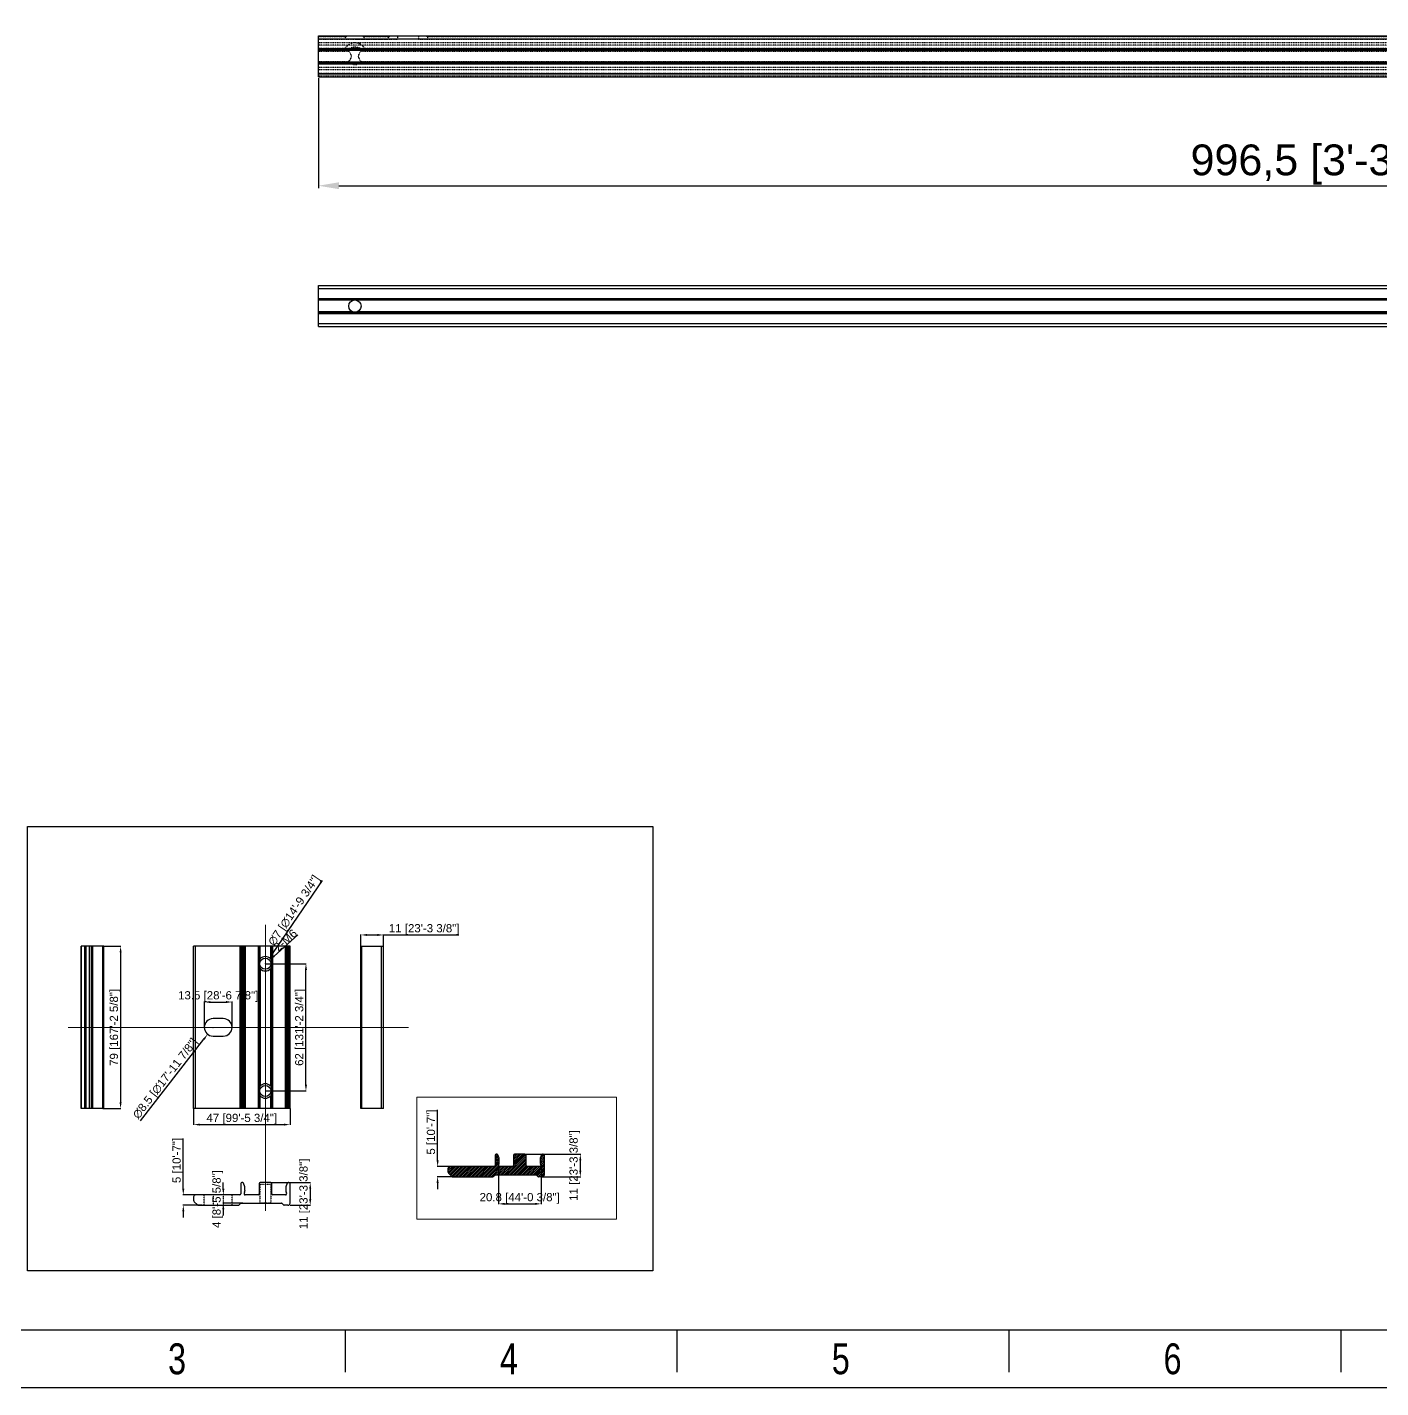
# Model space of a CAD drawing. Header units: millimetres. Extents: x 620 to 19791, y 2539 to 6969.
# Drawn here: x 11741 to 12401, y 2539 to 3202 of the extents above; entities that cross this region are included whole.
import ezdxf

# ---------------------------------------------------------------- set-up
doc = ezdxf.new("R2010")
doc.units = ezdxf.units.MM
doc.linetypes.add('HIDDEN', pattern=[0.2, 0.1, -0.1])
doc.layers.add('02___PRT_ALL_AXES', color=7, linetype='Continuous')
doc.layers.add('DEFAULT_2', color=8, linetype='HIDDEN')
doc.styles.add('CKSTANDARD', font='arial.ttf')
doc.styles.add('Roamns', font='romans.shx')
doc.styles.get("Standard").update_dxf_attribs({"font": 'arial.ttf'})
doc.dimstyles.new('ISO-25', dxfattribs={"dimtxt": 15, "dimasz": 10, "dimexe": 1.25, "dimexo": 0.625, "dimtad": 1, "dimtxsty": 'Standard', "dimcen": 2.5, "dimadec": 0, "dimazin": 0, "dimtfac": 1, "dimtmove": 0, "dimatfit": 3, "dimfxl": 1, "dimarcsym": 0})
doc.dimstyles.get("Standard").update_dxf_attribs({"dimtxt": 4, "dimasz": 3, "dimexe": 0.18, "dimexo": 0.0625, "dimgap": 0.09, "dimtad": 1, "dimdec": 4, "dimdsep": 46, "dimtxsty": 'Standard', "dimcen": 0.09, "dimadec": 0, "dimazin": 0, "dimtfac": 1, "dimtdec": 4, "dimtofl": 0, "dimtmove": 0, "dimatfit": 3, "dimfxl": 1, "dimtolj": 1, "dimtzin": 0, "dimarcsym": 0})

# ---------------------------------------------------------------- blocks, each defined once
blk = doc.blocks.new('standard template')
for p, q in [((456, 5254), (37409, 5254)), ((9418, 4851), (9418, 5254)), ((12589, 4851), (12589, 5254)), ((15761, 4851), (15761, 5254)), ((18933, 4851), (18933, 5254))]:
    blk.add_line(p, q)
blk.add_lwpolyline([(37963, 4700), (-97, 4700), (-97, 30879), (37963, 30879)], close=True)
at = {"style": 'CKSTANDARD', "width": 0.75}
for s, p in [('3', (7722, 4830)), ('4', (10894, 4830)), ('5', (14066, 4830)), ('6', (17237, 4830))]:
    blk.add_text(s, height=295, dxfattribs=at).set_placement(p)
at = {"style": 'Roamns'}
for tag, p in [('PAGE_NAME', (27466, 7594)), ('PROJECT_NAME', (27466, 6884)), ('DRAWN_NAME', (27466, 6174)), ('VERSION', (34241, 6174)), ('SELECT_DATA', (27466, 5464)), ('PAGE_NUMBER', (34241, 5464))]:
    blk.add_attdef(tag, p, '', height=285, dxfattribs=at)
blk = doc.blocks.new('*D52')
at = {"color": 0, "lineweight": -2, "transparency": 16777216}
for p, q in [((11883.14, 3177.29), (11883.14, 3123.61)), ((12879.64, 3177.29), (12879.64, 3123.61)), ((11893.14, 3124.86), (12869.64, 3124.86))]:
    blk.add_line(p, q, dxfattribs=at)
at = {"color": 0, "transparency": 16777216}
for points in [[(11893.14, 3126.52), (11893.14, 3123.19), (11883.14, 3124.86)], [(12869.64, 3126.52), (12869.64, 3123.19), (12879.64, 3124.86)]]:
    blk.add_solid(points, dxfattribs=at)
at = {"layer": 'Defpoints', "color": 0, "transparency": 16777216}
for p in [(11883.14, 3177.92), (12879.64, 3177.92), (12879.64, 3124.86)]:
    blk.add_point(p, dxfattribs=at)
at = {"color": 0, "transparency": 16777216, "insert": (12381.39, 3135.19), "char_height": 15, "attachment_point": 5}
blk.add_mtext('996,5 [3\'-3 1/4"]', dxfattribs=at)
blk = doc.blocks.new('ryutj')
at = {"color": 30, "linetype": 'Continuous', "true_color": 0xf26722}
for p, q in [((6005.13, 3056.57), (6005.13, 3076.57)), ((6005.13, 3076.57), (7001.63, 3076.57)), ((6005.13, 3075.07), (7001.63, 3075.07)), ((6005.13, 3070.17), (7001.63, 3070.17)), ((6005.13, 3069.67), (7001.63, 3069.67)), ((6005.13, 3063.47), (7001.63, 3063.47)), ((6005.13, 3062.97), (7001.63, 3062.97)), ((6005.13, 3058.07), (7001.63, 3058.07)), ((6005.13, 3056.57), (7001.63, 3056.57))]:
    blk.add_line(p, q, dxfattribs=at)
at = {"layer": '02___PRT_ALL_AXES', "color": 30, "linetype": 'Continuous', "true_color": 0xf26722}
for p, q in [((6021.96, 3069.41), (6005.13, 3069.41)), ((6021.96, 3063.74), (6005.13, 3063.74)), ((6972.46, 3069.41), (6023.9, 3069.41)), ((6972.46, 3063.74), (6023.9, 3063.74))]:
    blk.add_line(p, q, dxfattribs=at)
blk.add_circle((6022.93, 3066.57), 3, dxfattribs=at)
blk = doc.blocks.new('rsgd')
at = {"color": 30, "linetype": 'Continuous', "true_color": 0xf26722}
for p, q in [((6005.13, 3178.27), (6005.13, 3198.27)), ((6005.13, 3198.27), (7001.63, 3198.27)), ((6005.13, 3196.77), (7001.63, 3196.77)), ((6005.13, 3191.87), (7001.63, 3191.87)), ((6005.13, 3191.37), (7001.63, 3191.37)), ((7001.63, 3191.11), (6005.13, 3191.11)), ((7001.63, 3185.43), (6005.13, 3185.43)), ((6005.13, 3185.17), (7001.63, 3185.17)), ((6005.13, 3184.67), (7001.63, 3184.67)), ((6005.13, 3179.77), (7001.63, 3179.77)), ((6005.13, 3178.27), (7001.63, 3178.27))]:
    blk.add_line(p, q, dxfattribs=at)
at = {"layer": '02___PRT_ALL_AXES', "color": 30, "linetype": 'HIDDEN', "true_color": 0xf26722}
for p, q in [((6005.13, 3198.27), (6039.77, 3198.27)), ((6018.77, 3197.77), (6005.13, 3197.77)), ((6039.38, 3196.47), (6005.13, 3196.47)), ((6018.38, 3196.47), (6018.38, 3197.77)), ((6018.77, 3197.77), (6018.77, 3198.27)), ((6027.09, 3197.77), (6027.09, 3198.27)), ((6039.77, 3197.77), (6027.09, 3197.77)), ((6027.47, 3196.47), (6027.47, 3197.77)), ((6039.38, 3196.47), (6039.38, 3197.77)), ((6039.77, 3197.77), (6039.77, 3198.27)), ((6973.43, 3194.83), (6005.13, 3194.83)), ((6005.13, 3192.17), (6978.14, 3192.17)), ((6019.93, 3190.77), (6019.93, 3192.17)), ((6025.93, 3190.77), (6025.93, 3192.17)), ((6021.96, 3184.37), (6005.13, 3184.37)), ((6019.93, 3184.37), (6019.93, 3185.77)), ((6972.46, 3184.37), (6023.9, 3184.37)), ((6025.93, 3184.37), (6025.93, 3185.77))]:
    blk.add_line(p, q, dxfattribs=at)
for centre, major_axis, start_param, end_param in [((6022.93, 3189.33), (0, 5.5), -1.028337, 1.028337), ((6022.93, 3187.21), (5.5, 0), 1.124237, 2.017356), ((6022.93, 3187.21), (0, 3), -3.470343, -2.812843)]:
    blk.add_ellipse(centre, major_axis=major_axis, ratio=1, start_param=start_param, end_param=end_param, dxfattribs=at)
for points, knots in [([(6021.27, 3188.27), (6021.27, 3188.36), (6021.26, 3188.53), (6021.2, 3188.78), (6021.11, 3189.02), (6021.01, 3189.25), (6020.89, 3189.46), (6020.77, 3189.66), (6020.64, 3189.84), (6020.52, 3190.01), (6020.4, 3190.17), (6020.29, 3190.32), (6020.21, 3190.43), (6020.14, 3190.51), (6020.1, 3190.56), (6020.06, 3190.61), (6020.03, 3190.65), (6020, 3190.68), (6019.98, 3190.71), (6019.96, 3190.73), (6019.95, 3190.74), (6019.95, 3190.75), (6019.94, 3190.75), (6019.93, 3190.76), (6019.93, 3190.76), (6019.93, 3190.77), (6019.93, 3190.77), (6019.93, 3190.77), (6019.93, 3190.77), (6019.93, 3190.77)], [0, 0, 0, 0, 0.090536, 0.18017, 0.268227, 0.354222, 0.437764, 0.51844, 0.595755, 0.669109, 0.737777, 0.800886, 0.857413, 0.882852, 0.906202, 0.927305, 0.946004, 0.962142, 0.975575, 0.981236, 0.986173, 0.990373, 0.993825, 0.996522, 0.998454, 0.99913, 0.999613, 0.999903, 1, 1, 1, 1]), ([(6025.93, 3190.77), (6025.93, 3190.77), (6025.93, 3190.77), (6025.93, 3190.77), (6025.93, 3190.77), (6025.92, 3190.76), (6025.92, 3190.76), (6025.92, 3190.75), (6025.91, 3190.75), (6025.9, 3190.74), (6025.89, 3190.73), (6025.88, 3190.71), (6025.86, 3190.68), (6025.83, 3190.65), (6025.79, 3190.61), (6025.75, 3190.56), (6025.71, 3190.51), (6025.65, 3190.43), (6025.56, 3190.32), (6025.45, 3190.17), (6025.33, 3190.01), (6025.21, 3189.84), (6025.09, 3189.66), (6024.97, 3189.46), (6024.85, 3189.25), (6024.75, 3189.02), (6024.66, 3188.78), (6024.6, 3188.53), (6024.59, 3188.36), (6024.59, 3188.27)], [0, 0, 0, 0, 0.000097, 0.000387, 0.00087, 0.001546, 0.003478, 0.006174, 0.009627, 0.013827, 0.018764, 0.024425, 0.037858, 0.053996, 0.072694, 0.093797, 0.117147, 0.142586, 0.199113, 0.262222, 0.330891, 0.404245, 0.481561, 0.562237, 0.645778, 0.731773, 0.81983, 0.909464, 1, 1, 1, 1]), ([(6019.93, 3185.77), (6019.93, 3185.77), (6019.93, 3185.77), (6019.93, 3185.77), (6019.93, 3185.77), (6019.93, 3185.77), (6019.93, 3185.78), (6019.94, 3185.78), (6019.95, 3185.79), (6019.95, 3185.8), (6019.96, 3185.81), (6019.98, 3185.83), (6020, 3185.86), (6020.03, 3185.89), (6020.06, 3185.93), (6020.1, 3185.98), (6020.14, 3186.03), (6020.21, 3186.11), (6020.29, 3186.22), (6020.4, 3186.37), (6020.52, 3186.52), (6020.64, 3186.7), (6020.77, 3186.88), (6020.89, 3187.08), (6021.01, 3187.29), (6021.11, 3187.52), (6021.2, 3187.76), (6021.26, 3188.01), (6021.27, 3188.18), (6021.27, 3188.27)], [0, 0, 0, 0, 0.000097, 0.000387, 0.00087, 0.001546, 0.003478, 0.006174, 0.009627, 0.013827, 0.018764, 0.024425, 0.037858, 0.053996, 0.072694, 0.093797, 0.117147, 0.142586, 0.199113, 0.26222, 0.330888, 0.404242, 0.481557, 0.562236, 0.64578, 0.731778, 0.819835, 0.909467, 1, 1, 1, 1]), ([(6024.59, 3188.27), (6024.59, 3188.18), (6024.6, 3188.01), (6024.66, 3187.76), (6024.75, 3187.52), (6024.85, 3187.29), (6024.97, 3187.08), (6025.09, 3186.88), (6025.21, 3186.7), (6025.33, 3186.52), (6025.45, 3186.37), (6025.56, 3186.22), (6025.65, 3186.11), (6025.71, 3186.03), (6025.75, 3185.98), (6025.79, 3185.93), (6025.83, 3185.89), (6025.86, 3185.86), (6025.88, 3185.83), (6025.89, 3185.81), (6025.9, 3185.8), (6025.91, 3185.79), (6025.92, 3185.78), (6025.92, 3185.78), (6025.92, 3185.77), (6025.93, 3185.77), (6025.93, 3185.77), (6025.93, 3185.77), (6025.93, 3185.77), (6025.93, 3185.77)], [0, 0, 0, 0, 0.090533, 0.180164, 0.268221, 0.354219, 0.437764, 0.518443, 0.595758, 0.669112, 0.737781, 0.800888, 0.857415, 0.882854, 0.906204, 0.927307, 0.946005, 0.962142, 0.975575, 0.981236, 0.986174, 0.990373, 0.993826, 0.996522, 0.998454, 0.99913, 0.999614, 0.999903, 1, 1, 1, 1])]:
    blk.add_open_spline(points, degree=3, knots=knots, dxfattribs=at)
at = {"layer": 'DEFAULT_2', "color": 30, "linetype": 'HIDDEN', "true_color": 0xf26722}
for p, q in [((6043.93, 3196.47), (6022.93, 3196.47)), ((6043.93, 3196.47), (6043.93, 3198.27)), ((6053.93, 3198.27), (6053.93, 3196.47)), ((6973.43, 3196.47), (6053.93, 3196.47)), ((6058.09, 3197.77), (6058.09, 3198.27)), ((6969.27, 3197.77), (6058.09, 3197.77)), ((6058.47, 3196.47), (6058.47, 3197.77)), ((7001.63, 3193.77), (6005.13, 3193.77)), ((6005.13, 3190.77), (6019.93, 3190.77)), ((6025.93, 3190.77), (6970.43, 3190.77)), ((6005.13, 3185.77), (6019.93, 3185.77)), ((7001.63, 3182.77), (6005.13, 3182.77)), ((6025.93, 3185.77), (6970.43, 3185.77)), ((7001.63, 3181.71), (6005.13, 3181.71)), ((6005.13, 3180.07), (7001.63, 3180.07)), ((6005.13, 3178.77), (7001.63, 3178.77))]:
    blk.add_line(p, q, dxfattribs=at)
blk = doc.blocks.new('*D107')
at = {"color": 0, "lineweight": -2, "transparency": 16777216}
for p, q in [((11778.18, 2754.19), (11786.97, 2754.19)), ((11786.79, 2751.19), (11786.79, 2678.19)), ((11778.18, 2675.19), (11786.97, 2675.19))]:
    blk.add_line(p, q, dxfattribs=at)
at = {"color": 0, "transparency": 16777216}
for points in [[(11786.29, 2751.19), (11787.29, 2751.19), (11786.79, 2754.19)], [(11786.29, 2678.19), (11787.29, 2678.19), (11786.79, 2675.19)]]:
    blk.add_solid(points, dxfattribs=at)
at = {"layer": 'Defpoints', "color": 0, "transparency": 16777216}
for p in [(11778.11, 2754.19), (11778.11, 2675.19), (11786.79, 2675.19)]:
    blk.add_point(p, dxfattribs=at)
at = {"color": 0, "lineweight": 5, "transparency": 16777216, "insert": (11784.12, 2714.69), "char_height": 4, "attachment_point": 5, "rotation": 90}
blk.add_mtext('\\A1;79 [167\'-2 5/8"]', dxfattribs=at)
blk = doc.blocks.new('*D108')
at = {"color": 0, "lineweight": -2, "transparency": 16777216}
for p, q in [((11827.59, 2714.75), (11827.59, 2727.22)), ((11830.59, 2727.04), (11838.09, 2727.04)), ((11841.09, 2714.75), (11841.09, 2727.22))]:
    blk.add_line(p, q, dxfattribs=at)
at = {"color": 0, "transparency": 16777216}
for points in [[(11830.59, 2727.54), (11830.59, 2726.54), (11827.59, 2727.04)], [(11838.09, 2727.54), (11838.09, 2726.54), (11841.09, 2727.04)]]:
    blk.add_solid(points, dxfattribs=at)
at = {"layer": 'Defpoints', "color": 0, "transparency": 16777216}
for p in [(11841.09, 2727.04), (11827.59, 2714.69), (11841.09, 2714.69)]:
    blk.add_point(p, dxfattribs=at)
at = {"color": 0, "lineweight": 5, "transparency": 16777216, "insert": (11834.34, 2729.72), "char_height": 4, "attachment_point": 5}
blk.add_mtext('\\A1;13.5 [28\'-6 7/8"]', dxfattribs=at)
blk = doc.blocks.new('*D109')
at = {"color": 0, "lineweight": -2, "transparency": 16777216}
for p, q in [((11831.75, 2714.69), (11831.93, 2714.69)), ((11831.84, 2714.6), (11831.84, 2714.78)), ((11796.53, 2669.15), (11827.39, 2708.96))]:
    blk.add_line(p, q, dxfattribs=at)
at = {"color": 0, "transparency": 16777216}
blk.add_solid([(11827, 2709.26), (11827.79, 2708.65), (11829.23, 2711.33)], dxfattribs=at)
at = {"layer": 'Defpoints', "color": 0, "transparency": 16777216}
for p in [(11834.44, 2718.05), (11829.23, 2711.33)]:
    blk.add_point(p, dxfattribs=at)
at = {"color": 0, "lineweight": 5, "transparency": 16777216, "insert": (11808.89, 2689.54), "char_height": 4, "attachment_point": 5, "rotation": 52.2099}
blk.add_mtext('\\A1;∅8.5 [∅17\'-11 7/8"]', dxfattribs=at)
blk = doc.blocks.new('*D110')
at = {"color": 0, "lineweight": -2, "transparency": 16777216}
for p, q in [((11873.2, 2759.74), (11861.6, 2749.47)), ((11857.25, 2745.69), (11857.43, 2745.69)), ((11857.34, 2745.6), (11857.34, 2745.78))]:
    blk.add_line(p, q, dxfattribs=at)
at = {"color": 0, "transparency": 16777216}
blk.add_solid([(11861.27, 2749.84), (11861.93, 2749.09), (11859.36, 2747.48)], dxfattribs=at)
at = {"layer": 'Defpoints', "color": 0, "transparency": 16777216}
for p in [(11859.36, 2747.48), (11855.31, 2743.9)]:
    blk.add_point(p, dxfattribs=at)
at = {"color": 0, "lineweight": 5, "transparency": 16777216, "insert": (11867.11, 2757.19), "char_height": 4, "attachment_point": 5, "rotation": 41.52216}
blk.add_mtext('\\A1;2-M6', dxfattribs=at)
blk = doc.blocks.new('*D111')
at = {"color": 0, "lineweight": -2, "transparency": 16777216}
for p, q in [((11822.34, 2675.12), (11822.34, 2667.12)), ((11869.34, 2675.12), (11869.34, 2667.12)), ((11825.34, 2667.3), (11866.34, 2667.3))]:
    blk.add_line(p, q, dxfattribs=at)
at = {"color": 0, "transparency": 16777216}
for points in [[(11825.34, 2667.8), (11825.34, 2666.8), (11822.34, 2667.3)], [(11866.34, 2667.8), (11866.34, 2666.8), (11869.34, 2667.3)]]:
    blk.add_solid(points, dxfattribs=at)
at = {"layer": 'Defpoints', "color": 0, "transparency": 16777216}
for p in [(11822.34, 2675.19), (11869.34, 2675.19), (11869.34, 2667.3)]:
    blk.add_point(p, dxfattribs=at)
at = {"color": 0, "lineweight": 5, "transparency": 16777216, "insert": (11845.84, 2669.98), "char_height": 4, "attachment_point": 5}
blk.add_mtext('\\A1;47 [99\'-5 3/4"]', dxfattribs=at)
blk = doc.blocks.new('*D103')
at = {"color": 0, "lineweight": -2, "transparency": 16777216}
for p, q in [((11857.4, 2745.69), (11877.28, 2745.69)), ((11877.1, 2686.69), (11877.1, 2742.69)), ((11857.4, 2683.69), (11877.28, 2683.69))]:
    blk.add_line(p, q, dxfattribs=at)
at = {"color": 0, "transparency": 16777216}
for points in [[(11876.6, 2742.69), (11877.6, 2742.69), (11877.1, 2745.69)], [(11876.6, 2686.69), (11877.6, 2686.69), (11877.1, 2683.69)]]:
    blk.add_solid(points, dxfattribs=at)
at = {"layer": 'Defpoints', "color": 0, "transparency": 16777216}
for p in [(11857.34, 2745.69), (11877.1, 2745.69), (11857.34, 2683.69)]:
    blk.add_point(p, dxfattribs=at)
at = {"color": 0, "lineweight": 5, "transparency": 16777216, "insert": (11874.42, 2714.69), "char_height": 4, "attachment_point": 5, "rotation": 90}
blk.add_mtext('\\A1;62 [131\'-2 3/4"]', dxfattribs=at)
blk = doc.blocks.new('*D104')
at = {"color": 0, "lineweight": -2, "transparency": 16777216}
for p, q in [((11817.34, 2636.02), (11817.34, 2660.61)), ((11823.77, 2633.02), (11817.16, 2633.02)), ((11826.48, 2628.02), (11817.16, 2628.02)), ((11817.34, 2625.02), (11817.34, 2622.02))]:
    blk.add_line(p, q, dxfattribs=at)
at = {"color": 0, "transparency": 16777216}
for points in [[(11816.84, 2636.02), (11817.84, 2636.02), (11817.34, 2633.02)], [(11816.84, 2625.02), (11817.84, 2625.02), (11817.34, 2628.02)]]:
    blk.add_solid(points, dxfattribs=at)
at = {"layer": 'Defpoints', "color": 0, "transparency": 16777216}
for p in [(11817.34, 2633.02), (11823.84, 2633.02), (11826.54, 2628.02)]:
    blk.add_point(p, dxfattribs=at)
at = {"color": 0, "lineweight": 5, "transparency": 16777216, "insert": (11814.68, 2649.82), "char_height": 4, "attachment_point": 5, "rotation": 90}
blk.add_mtext('\\A1;5 [10\'-7"]', dxfattribs=at)
blk = doc.blocks.new('*D105')
at = {"color": 0, "lineweight": -2, "transparency": 16777216}
for p, q in [((11859.97, 2639.02), (11879.36, 2639.02)), ((11879.18, 2636.02), (11879.18, 2631.02)), ((11869.4, 2628.02), (11879.36, 2628.02))]:
    blk.add_line(p, q, dxfattribs=at)
at = {"color": 0, "transparency": 16777216}
for points in [[(11878.68, 2636.02), (11879.68, 2636.02), (11879.18, 2639.02)], [(11878.68, 2631.02), (11879.68, 2631.02), (11879.18, 2628.02)]]:
    blk.add_solid(points, dxfattribs=at)
at = {"layer": 'Defpoints', "color": 0, "transparency": 16777216}
for p in [(11859.91, 2639.02), (11869.34, 2628.02), (11879.18, 2628.02)]:
    blk.add_point(p, dxfattribs=at)
at = {"color": 0, "lineweight": 5, "transparency": 16777216, "insert": (11876.5, 2633.52), "char_height": 4, "attachment_point": 5, "rotation": 90}
blk.add_mtext('\\A1;11 [23\'-3 3/8"]', dxfattribs=at)
blk = doc.blocks.new('*D106')
at = {"color": 0, "lineweight": -2, "transparency": 16777216}
for p, q in [((11836.84, 2636.02), (11836.84, 2639.02)), ((11844.77, 2633.02), (11836.66, 2633.02)), ((11846.27, 2629.02), (11836.66, 2629.02)), ((11836.84, 2626.02), (11836.84, 2623.02))]:
    blk.add_line(p, q, dxfattribs=at)
at = {"color": 0, "transparency": 16777216}
for points in [[(11836.34, 2636.02), (11837.34, 2636.02), (11836.84, 2633.02)], [(11836.34, 2626.02), (11837.34, 2626.02), (11836.84, 2629.02)]]:
    blk.add_solid(points, dxfattribs=at)
at = {"layer": 'Defpoints', "color": 0, "transparency": 16777216}
for p in [(11836.84, 2633.02), (11844.84, 2633.02), (11846.34, 2629.02)]:
    blk.add_point(p, dxfattribs=at)
at = {"color": 0, "lineweight": 5, "transparency": 16777216, "insert": (11834.16, 2631.02), "char_height": 4, "attachment_point": 5, "rotation": 90}
blk.add_mtext('\\A1;4 [8\'-5 5/8"]', dxfattribs=at)
blk = doc.blocks.new('*D112')
at = {"color": 0, "lineweight": -2, "transparency": 16777216}
for p, q in [((11903.88, 2754.25), (11903.88, 2759.91)), ((11906.88, 2759.73), (11911.88, 2759.73)), ((11914.88, 2754.25), (11914.88, 2759.91)), ((11914.88, 2759.73), (11951.52, 2759.73))]:
    blk.add_line(p, q, dxfattribs=at)
at = {"color": 0, "transparency": 16777216}
for points in [[(11906.88, 2760.23), (11906.88, 2759.23), (11903.88, 2759.73)], [(11911.88, 2760.23), (11911.88, 2759.23), (11914.88, 2759.73)]]:
    blk.add_solid(points, dxfattribs=at)
at = {"layer": 'Defpoints', "color": 0, "transparency": 16777216}
for p in [(11914.88, 2759.73), (11903.88, 2754.19), (11914.88, 2754.19)]:
    blk.add_point(p, dxfattribs=at)
at = {"color": 0, "lineweight": 5, "transparency": 16777216, "insert": (11934.7, 2762.41), "char_height": 4, "attachment_point": 5}
blk.add_mtext('\\A1;11 [23\'-3 3/8"]', dxfattribs=at)
blk = doc.blocks.new('*D101')
at = {"color": 0, "lineweight": -2, "transparency": 16777216}
for p, q in [((11941.25, 2649.89), (11941.25, 2674.47)), ((11947.69, 2646.89), (11941.07, 2646.89)), ((11950.39, 2641.89), (11941.07, 2641.89)), ((11941.25, 2638.89), (11941.25, 2635.89))]:
    blk.add_line(p, q, dxfattribs=at)
at = {"color": 0, "transparency": 16777216}
for points in [[(11940.75, 2649.89), (11941.75, 2649.89), (11941.25, 2646.89)], [(11940.75, 2638.89), (11941.75, 2638.89), (11941.25, 2641.89)]]:
    blk.add_solid(points, dxfattribs=at)
at = {"layer": 'Defpoints', "color": 0, "transparency": 16777216}
for p in [(11941.25, 2646.89), (11947.75, 2646.89), (11950.46, 2641.89)]:
    blk.add_point(p, dxfattribs=at)
at = {"color": 0, "lineweight": 5, "transparency": 16777216, "insert": (11938.6, 2663.68), "char_height": 4, "attachment_point": 5, "rotation": 90}
blk.add_mtext('\\A1;5 [10\'-7"]', dxfattribs=at)
blk = doc.blocks.new('*D102')
at = {"color": 0, "lineweight": -2, "transparency": 16777216}
for p, q in [((11983.89, 2652.89), (12010.96, 2652.89)), ((12010.78, 2649.89), (12010.78, 2644.89)), ((11992.31, 2641.89), (12010.96, 2641.89))]:
    blk.add_line(p, q, dxfattribs=at)
at = {"color": 0, "transparency": 16777216}
for points in [[(12010.28, 2649.89), (12011.28, 2649.89), (12010.78, 2652.89)], [(12010.28, 2644.89), (12011.28, 2644.89), (12010.78, 2641.89)]]:
    blk.add_solid(points, dxfattribs=at)
at = {"layer": 'Defpoints', "color": 0, "transparency": 16777216}
for p in [(11983.82, 2652.89), (11992.25, 2641.89), (12010.78, 2641.89)]:
    blk.add_point(p, dxfattribs=at)
at = {"color": 0, "lineweight": 5, "transparency": 16777216, "insert": (12008.1, 2647.39), "char_height": 4, "attachment_point": 5, "rotation": 90}
blk.add_mtext('\\A1;11 [23\'-3 3/8"]', dxfattribs=at)
blk = doc.blocks.new('*D113')
at = {"color": 0, "lineweight": -2, "transparency": 16777216}
for p, q in [((11970.85, 2647.53), (11970.85, 2628.5)), ((11991.65, 2647.53), (11991.65, 2628.5)), ((11973.85, 2628.68), (11988.65, 2628.68))]:
    blk.add_line(p, q, dxfattribs=at)
at = {"color": 0, "transparency": 16777216}
for points in [[(11973.85, 2629.18), (11973.85, 2628.18), (11970.85, 2628.68)], [(11988.65, 2629.18), (11988.65, 2628.18), (11991.65, 2628.68)]]:
    blk.add_solid(points, dxfattribs=at)
at = {"layer": 'Defpoints', "color": 0, "transparency": 16777216}
for p in [(11970.85, 2647.59), (11991.65, 2647.59), (11991.65, 2628.68)]:
    blk.add_point(p, dxfattribs=at)
at = {"color": 0, "lineweight": 5, "transparency": 16777216, "insert": (11981.25, 2631.36), "char_height": 4, "attachment_point": 5}
blk.add_mtext('\\A1;20.8 [44\'-0 3/8"]', dxfattribs=at)
blk = doc.blocks.new('*D114')
at = {"color": 0, "lineweight": -2, "transparency": 16777216}
for p, q in [((11884.95, 2786.29), (11860.99, 2751.06)), ((11857.25, 2745.69), (11857.43, 2745.69)), ((11857.34, 2745.6), (11857.34, 2745.78))]:
    blk.add_line(p, q, dxfattribs=at)
at = {"color": 0, "transparency": 16777216}
blk.add_solid([(11860.58, 2751.34), (11861.4, 2750.78), (11859.3, 2748.58)], dxfattribs=at)
at = {"layer": 'Defpoints', "color": 0, "transparency": 16777216}
for p in [(11859.3, 2748.58), (11855.37, 2742.79)]:
    blk.add_point(p, dxfattribs=at)
at = {"color": 0, "lineweight": 5, "transparency": 16777216, "insert": (11871.57, 2771.45), "char_height": 4, "attachment_point": 5, "rotation": 55.78255}
blk.add_mtext('\\A1;∅7 [∅14\'-9 3/4"]', dxfattribs=at)

msp = doc.modelspace()

# ---------------------------------------------------------------- hatches: boundary and pattern name
at = {"lineweight": 5}
h = msp.add_hatch(dxfattribs=at)
h.set_pattern_fill('ANSI31', color=2, scale=5)
h.set_pattern_definition([(45, (10196.10554, -5477.3519), (-0.44194174, 0.44194174), [])])
h.paths.add_polyline_path([(11947.24947, 2646.88846, 0.414213562), (11946.24947, 2645.88846), (11946.24947, 2644.30267, 0.198912367), (11946.54236, 2643.59556), (11948.10302, 2642.0349, 0.198912367), (11948.45657, 2641.88846), (11968.04236, 2641.88846, 0.198912367), (11968.39591, 2642.0349), (11969.10302, 2642.74201, -0.198912367), (11969.45657, 2642.88846), (11989.04236, 2642.88846, -0.198912367), (11989.39591, 2642.74201), (11990.10302, 2642.0349, 0.198912367), (11990.45657, 2641.88846), (11992.24947, 2641.88846, 0.414213562), (11993.24947, 2642.88846), (11993.24947, 2652.38846, 0.414213562), (11992.74947, 2652.88846), (11992.30421, 2652.88846, 0.318707846), (11991.83228, 2652.55363), (11991.24947, 2650.88846), (11991.24947, 2649.28038, 0.284903348), (11991.40947, 2648.23853, -0.28737456), (11991.56585, 2647.1883, -0.298125223), (11991.10766, 2646.88846), (11984.82447, 2646.88846, -0.414213562), (11984.32447, 2647.38846), (11984.32447, 2652.38846, 0.414213562), (11983.82447, 2652.88846), (11978.67447, 2652.88846, 0.414213562), (11978.17447, 2652.38846), (11978.17447, 2647.38846, -0.414213562), (11977.67447, 2646.88846), (11971.39128, 2646.88846, -0.298133087), (11970.93308, 2647.18832, -0.287370651), (11971.08947, 2648.23853, 0.284903348), (11971.24947, 2649.28038), (11971.24947, 2650.88846), (11970.66665, 2652.55363, 0.318707846), (11970.19473, 2652.88846), (11969.74947, 2652.88846, 0.414213562), (11969.24947, 2652.38846), (11969.24947, 2647.38846, -0.414213562), (11968.74947, 2646.88846)])
h.paths.add_polyline_path([(11968.26377, 2634.11918), (11973.43044, 2634.11918), (11973.43044, 2641.61918), (11968.26377, 2641.61918)], flags=9)

# ---------------------------------------------------------------- linework, layer by layer
at = {"color": 1, "lineweight": 5}
for p, q in [((11857.33579, 2625.34708), (11857.33579, 2764.67319)), ((11761.29681, 2714.68747), (11927.11544, 2714.68747))]:
    msp.add_line(p, q, dxfattribs=at)
at = {"color": 7, "linetype": 'Continuous'}
for p, q in [((11767.61489, 2675.18747), (11767.61489, 2754.18747)), ((11778.61489, 2754.18747), (11767.61489, 2754.18747)), ((11767.76134, 2675.18747), (11767.76134, 2754.18747)), ((11769.322, 2675.18747), (11769.322, 2754.18747)), ((11770.02911, 2675.18747), (11770.02911, 2754.18747)), ((11771.61489, 2675.18747), (11771.61489, 2754.18747)), ((11772.61489, 2675.18747), (11772.61489, 2754.18747)), ((11773.11489, 2754.18747), (11773.11489, 2675.18747)), ((11778.11489, 2675.18747), (11778.11489, 2754.18747)), ((11778.61489, 2675.18747), (11778.61489, 2754.18747)), ((11822.33579, 2675.18747), (11822.33579, 2754.18747)), ((11869.33579, 2754.18747), (11822.33579, 2754.18747)), ((11823.33579, 2675.18747), (11823.33579, 2754.18747)), ((11844.83579, 2754.18747), (11844.83579, 2675.18747)), ((11845.33579, 2675.18747), (11845.33579, 2754.18747)), ((11845.83579, 2675.18747), (11845.83579, 2754.18747)), ((11846.28105, 2675.18747), (11846.28105, 2754.18747)), ((11846.75298, 2675.18747), (11846.75298, 2754.18747)), ((11847.33579, 2675.18747), (11847.33579, 2754.18747)), ((11847.41579, 2754.18747), (11847.41579, 2675.18747)), ((11847.4776, 2675.18747), (11847.4776, 2754.18747)), ((11853.76079, 2754.18747), (11853.76079, 2675.18747)), ((11854.26079, 2675.18747), (11854.26079, 2754.18747)), ((11854.76079, 2748.058), (11854.76079, 2754.18747)), ((11859.91079, 2748.058), (11859.91079, 2754.18747)), ((11860.41079, 2675.18747), (11860.41079, 2754.18747)), ((11860.91079, 2675.18747), (11860.91079, 2754.18747)), ((11867.19398, 2675.18747), (11867.19398, 2754.18747)), ((11867.25579, 2754.18747), (11867.25579, 2675.18747)), ((11867.33579, 2675.18747), (11867.33579, 2754.18747)), ((11867.9186, 2754.18747), (11867.9186, 2675.18747)), ((11868.39053, 2754.18747), (11868.39053, 2675.18747)), ((11868.83579, 2675.18747), (11868.83579, 2754.18747)), ((11869.33579, 2675.18747), (11869.33579, 2754.18747)), ((11903.87972, 2675.18747), (11903.87972, 2754.18747)), ((11903.87972, 2754.18747), (11914.87972, 2754.18747)), ((11904.37972, 2675.18747), (11904.37972, 2754.18747)), ((11913.87972, 2675.18747), (11913.87972, 2754.18747)), ((11914.87972, 2675.18747), (11914.87972, 2754.18747)), ((11854.76079, 2743.31695), (11854.76079, 2686.058)), ((11859.91079, 2686.058), (11859.91079, 2743.31695)), ((11836.83579, 2718.93747), (11831.83579, 2718.93747)), ((11831.83579, 2710.43747), (11836.83579, 2710.43747)), ((11854.76079, 2675.18747), (11854.76079, 2681.31695)), ((11859.91079, 2675.18747), (11859.91079, 2681.31695)), ((11778.61489, 2675.18747), (11767.61489, 2675.18747)), ((11869.33579, 2675.18747), (11822.33579, 2675.18747)), ((11914.87972, 2675.18747), (11903.87972, 2675.18747)), ((11969.24947, 2652.38846), (11969.24947, 2647.38846)), ((11970.19473, 2652.88846), (11969.74947, 2652.88846)), ((11971.24947, 2650.88846), (11970.66665, 2652.55363)), ((11978.17447, 2652.38846), (11978.17447, 2647.38846)), ((11983.82447, 2652.88846), (11978.67447, 2652.88846)), ((11984.32447, 2647.38846), (11984.32447, 2652.38846)), ((11991.83228, 2652.55363), (11991.24947, 2650.88846)), ((11992.74947, 2652.88846), (11992.30421, 2652.88846)), ((11993.24947, 2642.88846), (11993.24947, 2652.38846)), ((11946.24947, 2645.88846), (11946.24947, 2644.30267)), ((11968.74947, 2646.88846), (11947.24947, 2646.88846)), ((11971.24947, 2649.28038), (11971.24947, 2650.88846)), ((11977.67447, 2646.88846), (11971.39128, 2646.88846)), ((11991.10766, 2646.88846), (11984.82447, 2646.88846)), ((11991.24947, 2650.88846), (11991.24947, 2649.28038)), ((11846.28105, 2639.02402), (11845.83579, 2639.02402)), ((11859.91079, 2639.02402), (11854.76079, 2639.02402)), ((11868.83579, 2639.02402), (11868.39053, 2639.02402)), ((11946.54236, 2643.59556), (11948.10302, 2642.0349)), ((11948.45657, 2641.88846), (11968.04236, 2641.88846)), ((11968.39591, 2642.0349), (11969.10302, 2642.74201)), ((11969.45657, 2642.88846), (11989.04236, 2642.88846)), ((11989.39591, 2642.74201), (11990.10302, 2642.0349)), ((11992.24947, 2641.88846), (11990.45657, 2641.88846)), ((11844.83579, 2633.02402), (11823.33579, 2633.02402)), ((11845.33579, 2638.52402), (11845.33579, 2633.52402)), ((11847.33579, 2637.02402), (11846.75298, 2638.68919)), ((11847.33579, 2635.41593), (11847.33579, 2637.02402)), ((11853.76079, 2633.02402), (11847.4776, 2633.02402)), ((11854.26079, 2638.52402), (11854.26079, 2633.52402)), ((11860.41079, 2633.52402), (11860.41079, 2638.52402)), ((11867.19398, 2633.02402), (11860.91079, 2633.02402)), ((11867.9186, 2638.68919), (11867.33579, 2637.02402)), ((11867.33579, 2637.02402), (11867.33579, 2635.41593)), ((11869.33579, 2629.02402), (11869.33579, 2638.52402)), ((11822.33579, 2632.02402), (11822.33579, 2630.43823)), ((11822.62868, 2629.73112), (11824.18934, 2628.17046)), ((11824.5429, 2628.02402), (11844.12868, 2628.02402)), ((11844.48224, 2628.17046), (11845.18934, 2628.87757)), ((11845.5429, 2629.02402), (11865.12868, 2629.02402)), ((11865.48224, 2628.87757), (11866.18934, 2628.17046)), ((11868.33579, 2628.02402), (11866.5429, 2628.02402))]:
    msp.add_line(p, q, dxfattribs=at)
msp.add_lwpolyline([(11741.45004, 2812.61338), (12046.16593, 2812.61338), (12046.16593, 2596.08053), (11741.45004, 2596.08053)], close=True)
at = {"lineweight": 5}
msp.add_lwpolyline([(11931.04469, 2621.29606), (12028.41963, 2621.29606), (12028.41963, 2680.65539), (11931.04469, 2680.65539)], close=True, dxfattribs=at)
at = {"color": 7, "linetype": 'Continuous'}
for centre in [(11857.33579, 2745.68747), (11857.33579, 2683.68747)]:
    msp.add_circle(centre, 2.7, dxfattribs=at)
for centre, radius, start, end in [((11857.33579, 2745.68747), 3.5, 42.63239318, 137.36760682), ((11857.33579, 2745.68747), 3.5, 222.63239318, 317.36760682), ((11831.83579, 2714.68747), 4.25, 90, 270), ((11836.83579, 2714.68747), 4.25, 270, 90), ((11857.33579, 2683.68747), 3.5, 42.63239318, 137.36760682), ((11857.33579, 2683.68747), 3.5, 222.63239318, 317.36760682), ((11969.74947, 2652.38846), 0.5, 90, 180), ((11970.19473, 2652.38846), 0.5, 19.29004622, 90), ((11978.67447, 2652.38846), 0.5, 90, 180), ((11983.82447, 2652.38846), 0.5, 0, 90), ((11992.30421, 2652.38846), 0.5, 90, 160.70995378), ((11992.74947, 2652.38846), 0.5, 0, 90), ((11947.24947, 2645.88846), 1, 90, 180), ((11968.74947, 2647.38846), 0.5, 270, 0), ((11971.84947, 2647.58861), 1, 139.46419789, 203.59741636), ((11971.39128, 2647.38846), 0.5, 203.59741636, 270), ((11970.32947, 2648.88846), 1, 319.46419789, 23.07391807), ((11977.67447, 2647.38846), 0.5, 270, 0), ((11984.82447, 2647.38846), 0.5, 180, 270), ((11991.10766, 2647.38846), 0.5, 270, 336.40258364), ((11992.16947, 2648.88846), 1, 156.92608193, 220.53580211), ((11990.64947, 2647.58861), 1, 336.40258364, 40.53580211), ((11845.83579, 2638.52402), 0.5, 90, 180), ((11846.28105, 2638.52402), 0.5, 19.29004622, 90), ((11854.76079, 2638.52402), 0.5, 90, 180), ((11859.91079, 2638.52402), 0.5, 0, 90), ((11868.39053, 2638.52402), 0.5, 90, 160.70995378), ((11868.83579, 2638.52402), 0.5, 0, 90), ((11947.24947, 2644.30267), 1, 180, 225), ((11948.45657, 2642.38846), 0.5, 225, 270), ((11968.04236, 2642.38846), 0.5, 270, 315), ((11969.45657, 2642.38846), 0.5, 90, 135), ((11989.04236, 2642.38846), 0.5, 45, 90), ((11990.45657, 2642.38846), 0.5, 225, 270), ((11992.24947, 2642.88846), 1, 270, 0), ((11823.33579, 2632.02402), 1, 90, 180), ((11844.83579, 2633.52402), 0.5, 270, 0), ((11847.93579, 2633.72417), 1, 139.46419789, 203.59741636), ((11847.4776, 2633.52402), 0.5, 203.59741636, 270), ((11846.41579, 2635.02402), 1, 319.46419789, 23.07391807), ((11853.76079, 2633.52402), 0.5, 270, 0), ((11860.91079, 2633.52402), 0.5, 180, 270), ((11867.19398, 2633.52402), 0.5, 270, 336.40258364), ((11868.25579, 2635.02402), 1, 156.92608193, 220.53580211), ((11866.73579, 2633.72417), 1, 336.40258364, 40.53580211), ((11823.33579, 2630.43823), 1, 180, 225), ((11824.5429, 2628.52402), 0.5, 225, 270), ((11844.12868, 2628.52402), 0.5, 270, 315), ((11845.5429, 2628.52402), 0.5, 90, 135), ((11865.12868, 2628.52402), 0.5, 45, 90), ((11866.5429, 2628.52402), 0.5, 225, 270), ((11868.33579, 2629.02402), 1, 270, 0)]:
    msp.add_arc(centre, radius, start, end, dxfattribs=at)
for points, knots in [([(11854.26572, 2745.68755), (11854.26572, 2745.79213), (11854.26692, 2746.00056), (11854.27436, 2746.31179), (11854.29204, 2746.62007), (11854.32518, 2746.9248), (11854.37913, 2747.22532), (11854.44661, 2747.47088), (11854.51856, 2747.66192), (11854.58358, 2747.802), (11854.66197, 2747.93647), (11854.72541, 2748.01956), (11854.76079, 2748.058)], [0, 0, 0, 0, 0.127091952, 0.253318145, 0.378322413, 0.502265912, 0.625618625, 0.749056113, 0.811111487, 0.873552138, 0.93651169, 1, 1, 1, 1]), ([(11854.76079, 2743.31695), (11854.7254, 2743.35539), (11854.66195, 2743.43851), (11854.58354, 2743.573), (11854.51852, 2743.71309), (11854.44658, 2743.90415), (11854.37911, 2744.14972), (11854.32516, 2744.45025), (11854.29203, 2744.75499), (11854.27436, 2745.06328), (11854.26691, 2745.37453), (11854.26572, 2745.58298), (11854.26572, 2745.68755)], [0, 0, 0, 0, 0.063494982, 0.126468541, 0.188905215, 0.250963417, 0.37439636, 0.497744365, 0.621682707, 0.746681897, 0.872909522, 1, 1, 1, 1]), ([(11859.91079, 2748.058), (11859.94617, 2748.01956), (11860.00962, 2747.93646), (11860.08801, 2747.80198), (11860.15303, 2747.6619), (11860.22498, 2747.47084), (11860.29247, 2747.22527), (11860.34642, 2746.92472), (11860.37955, 2746.61998), (11860.39722, 2746.31168), (11860.40466, 2746.00042), (11860.40586, 2745.79197), (11860.40586, 2745.68739)], [0, 0, 0, 0, 0.063487492, 0.126446577, 0.188887256, 0.2509424, 0.374379582, 0.49773224, 0.621675901, 0.746680543, 0.87290749, 1, 1, 1, 1]), ([(11860.40586, 2745.68739), (11860.40586, 2745.58282), (11860.40466, 2745.37438), (11860.39722, 2745.06315), (11860.37954, 2744.75487), (11860.3464, 2744.45015), (11860.29245, 2744.14963), (11860.22497, 2743.90407), (11860.15302, 2743.71302), (11860.088, 2743.57295), (11860.00961, 2743.43848), (11859.94617, 2743.35538), (11859.91079, 2743.31695)], [0, 0, 0, 0, 0.127092356, 0.253318948, 0.378323307, 0.502266861, 0.625619604, 0.749056907, 0.811112141, 0.873552837, 0.936512093, 1, 1, 1, 1]), ([(11854.26572, 2683.68755), (11854.26572, 2683.79213), (11854.26692, 2684.00056), (11854.27436, 2684.31179), (11854.29204, 2684.62007), (11854.32518, 2684.9248), (11854.37913, 2685.22532), (11854.44661, 2685.47088), (11854.51856, 2685.66192), (11854.58358, 2685.802), (11854.66197, 2685.93647), (11854.72541, 2686.01956), (11854.76079, 2686.058)], [0, 0, 0, 0, 0.127091952, 0.253318145, 0.378322413, 0.502265912, 0.625618625, 0.749056113, 0.811111487, 0.873552138, 0.93651169, 1, 1, 1, 1]), ([(11859.91079, 2686.058), (11859.94617, 2686.01956), (11860.00962, 2685.93646), (11860.08801, 2685.80198), (11860.15303, 2685.6619), (11860.22498, 2685.47084), (11860.29247, 2685.22527), (11860.34642, 2684.92472), (11860.37955, 2684.61998), (11860.39722, 2684.31168), (11860.40466, 2684.00042), (11860.40586, 2683.79197), (11860.40586, 2683.68739)], [0, 0, 0, 0, 0.063487492, 0.126446577, 0.188887256, 0.2509424, 0.374379582, 0.49773224, 0.621675901, 0.746680543, 0.87290749, 1, 1, 1, 1]), ([(11854.76079, 2681.31695), (11854.7254, 2681.35539), (11854.66195, 2681.43851), (11854.58354, 2681.573), (11854.51852, 2681.71309), (11854.44658, 2681.90415), (11854.37911, 2682.14972), (11854.32516, 2682.45025), (11854.29203, 2682.75499), (11854.27436, 2683.06328), (11854.26691, 2683.37453), (11854.26572, 2683.58298), (11854.26572, 2683.68755)], [0, 0, 0, 0, 0.063494982, 0.126468541, 0.188905215, 0.250963417, 0.37439636, 0.497744365, 0.621682707, 0.746681897, 0.872909522, 1, 1, 1, 1]), ([(11860.40586, 2683.68739), (11860.40586, 2683.58282), (11860.40466, 2683.37438), (11860.39722, 2683.06315), (11860.37954, 2682.75487), (11860.3464, 2682.45015), (11860.29245, 2682.14963), (11860.22497, 2681.90407), (11860.15302, 2681.71302), (11860.088, 2681.57295), (11860.00961, 2681.43848), (11859.94617, 2681.35538), (11859.91079, 2681.31695)], [0, 0, 0, 0, 0.127092356, 0.253318948, 0.378323307, 0.502266861, 0.625619604, 0.749056907, 0.811112141, 0.873552837, 0.936512093, 1, 1, 1, 1])]:
    msp.add_open_spline(points, degree=3, knots=knots, dxfattribs=at)
at = {"layer": '02___PRT_ALL_AXES', "color": 8, "linetype": 'HIDDEN'}
for p, q in [((11983.94947, 2642.88846), (11978.54947, 2642.88846)), ((11860.03579, 2629.02402), (11854.63579, 2629.02402))]:
    msp.add_line(p, q, dxfattribs=at)
at = {"layer": 'DEFAULT_2', "color": 8, "linetype": 'HIDDEN'}
for p, q in [((11827.58579, 2628.02402), (11827.58579, 2633.02402)), ((11831.83579, 2633.02402), (11831.83579, 2628.02402)), ((11836.83579, 2633.02402), (11836.83579, 2628.02402)), ((11841.08579, 2628.02402), (11841.08579, 2633.02402)), ((11854.26572, 2638.59408), (11854.63579, 2638.22402)), ((11854.63579, 2638.22402), (11860.03579, 2638.22402)), ((11854.63579, 2638.22402), (11854.63579, 2629.02402)), ((11860.40586, 2638.59408), (11860.03579, 2638.22402)), ((11860.03579, 2638.22402), (11860.03579, 2629.02402))]:
    msp.add_line(p, q, dxfattribs=at)

# ---------------------------------------------------------------- block references
at = {"transparency": 33554595, "xscale": 0.05097615323888361, "yscale": 0.05097615323888361, "zscale": 0.05097615323888361}
msp.add_blockref('standard template', (11416.28029, 2299.44029), dxfattribs=at)
for name in ['rsgd', 'ryutj']:
    msp.add_blockref(name, (5878.01433, -0.35097))

# ---------------------------------------------------------------- dimensions: what is measured, and where the dimension line sits
dim = msp.add_linear_dim(base=(12879.64233, 3124.85749), p1=(11883.14233, 3177.91795), p2=(12879.64233, 3177.91795), dimstyle='ISO-25')
dim.commit()
dim.dimension.update_dxf_attribs({"geometry": '*D52', "text_midpoint": (12381.39233, 3135.19258)})
at = {"lineweight": 5}
for p1, p2, picture, middle in [((11855.36762, 2742.79329), (11859.30396, 2748.58166), '*D114', (11871.56511, 2771.44664)), ((11834.44007, 2718.04608), (11829.23152, 2711.32887), '*D109', (11808.89204, 2689.53511))]:
    dim = msp.add_diameter_dim_2p(p1=p1, p2=p2, dimstyle='Standard', dxfattribs=at)
    dim.commit()
    dim.dimension.update_dxf_attribs({"geometry": picture, "text_midpoint": middle})
for base, p1, p2, picture, middle in [((11914.87972, 2759.73006), (11903.87972, 2754.18747), (11914.87972, 2754.18747), '*D112', (11934.69823, 2762.40942)), ((11869.33579, 2667.30077), (11822.33579, 2675.18747), (11869.33579, 2675.18747), '*D111', (11845.83579, 2669.98013))]:
    dim = msp.add_linear_dim(base=base, p1=p1, p2=p2, dimstyle='Standard', dxfattribs=at)
    dim.commit()
    dim.dimension.update_dxf_attribs({"geometry": picture, "text_midpoint": middle})
dim = msp.add_diameter_dim_2p(p1=(11855.3143, 2743.89762), p2=(11859.35728, 2747.47733), text='2-M6', dimstyle='Standard', dxfattribs=at)
dim.commit()
dim.dimension.update_dxf_attribs({"geometry": '*D110', "text_midpoint": (11867.11198, 2757.19145)})
for base, p1, p2, picture, middle in [((11786.79473, 2675.18747), (11778.11489, 2754.18747), (11778.11489, 2675.18747), '*D107', (11786.79473, 2714.68747)), ((11877.10026, 2745.68747), (11857.33579, 2683.68747), (11857.33579, 2745.68747), '*D103', (11877.10026, 2714.68747)), ((12010.77694, 2641.88846), (11983.82447, 2652.88846), (11992.24947, 2641.88846), '*D102', (12010.77694, 2647.38846)), ((11879.17962, 2628.02402), (11859.91079, 2639.02402), (11869.33579, 2628.02402), '*D105', (11879.17962, 2633.52402)), ((11836.83579, 2633.02402), (11846.33579, 2629.02402), (11844.83579, 2633.02402), '*D106', (11836.83579, 2631.02402))]:
    dim = msp.add_linear_dim(base=base, p1=p1, p2=p2, angle=90, dimstyle='Standard', dxfattribs=at)
    dim.commit()
    dim.dimension.update_dxf_attribs({"geometry": picture, "text_midpoint": middle, "dimtype": 160})
for base, p1, p2, picture, middle in [((11841.08579, 2727.03964), (11827.58579, 2714.68747), (11841.08579, 2714.68747), '*D108', (11834.33579, 2727.03964)), ((11991.64947, 2628.67934), (11970.84947, 2647.58861), (11991.64947, 2647.58861), '*D113', (11981.24947, 2628.67934))]:
    dim = msp.add_linear_dim(base=base, p1=p1, p2=p2, dimstyle='Standard', dxfattribs=at)
    dim.commit()
    dim.dimension.update_dxf_attribs({"geometry": picture, "text_midpoint": middle, "dimtype": 160})
for base, p1, p2, picture, middle in [((11941.24964, 2646.88846), (11950.45657, 2641.88846), (11947.74947, 2646.88846), '*D101', (11938.5962, 2663.68105)), ((11817.33597, 2633.02402), (11826.5429, 2628.02402), (11823.83579, 2633.02402), '*D104', (11814.68253, 2649.81661))]:
    dim = msp.add_linear_dim(base=base, p1=p1, p2=p2, angle=90, dimstyle='Standard', dxfattribs=at)
    dim.commit()
    dim.dimension.update_dxf_attribs({"geometry": picture, "text_midpoint": middle})

doc.saveas('drawing.dxf')
